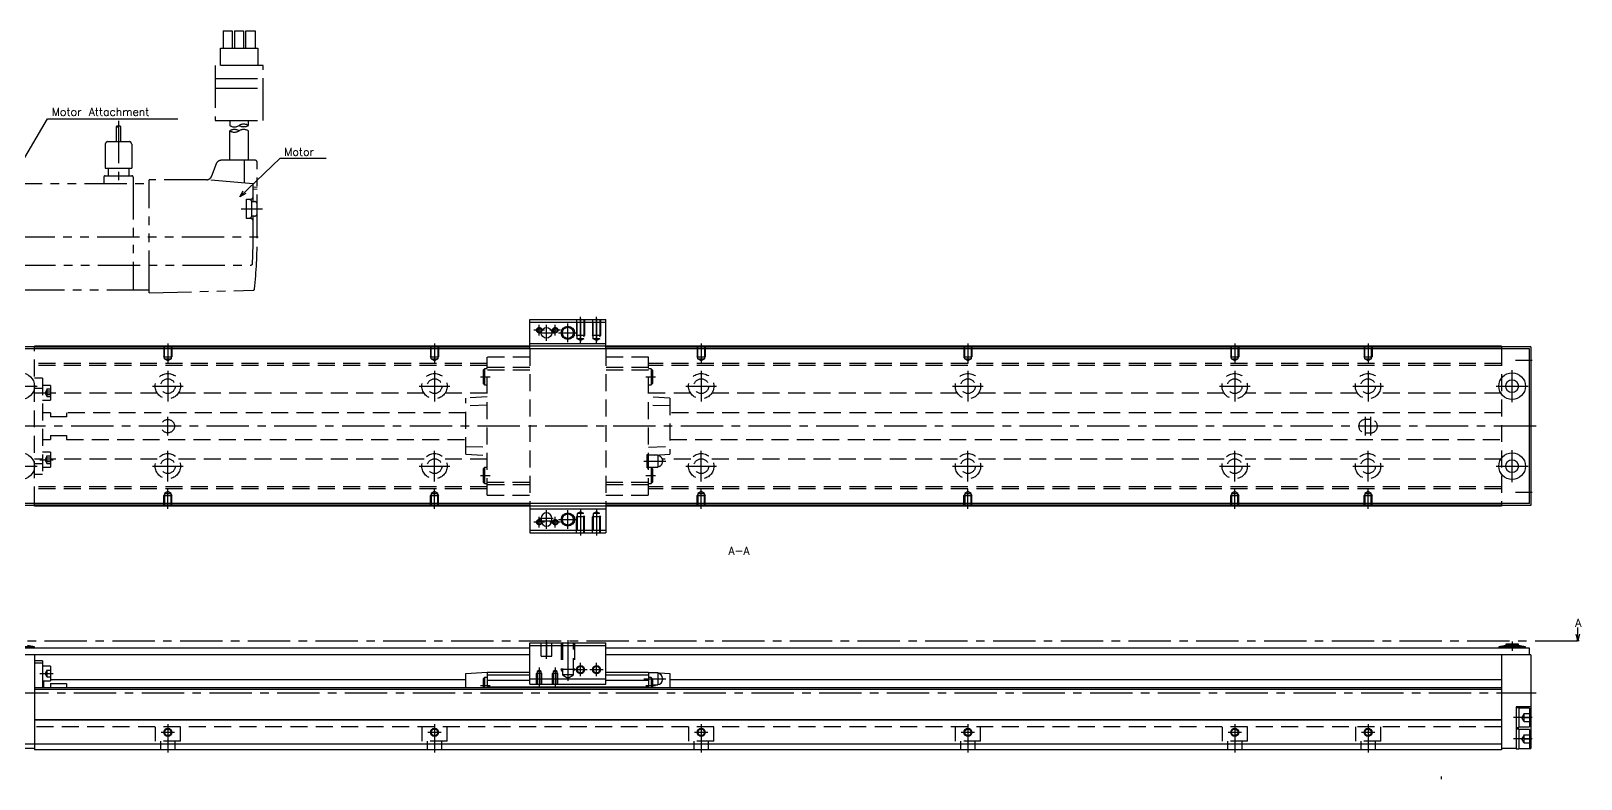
# Model space of a CAD drawing. Extents: x -2 to 875, y -8 to 279.
# Drawn here: x 293 to 875, y -1 to 279 of the extents above; entities that cross this region are included whole.
import ezdxf

# ---------------------------------------------------------------- set-up
doc = ezdxf.new("R2010")
doc.units = 0
doc.header["$LTSCALE"] = 0.5
for name, pattern in [('CENTER', [50.8, 31.75, -6.35, 6.35, -6.35]), ('DASHED', [19.05, 12.7, -6.35]), ('PHANTOM', [63.5, 31.75, -6.35, 6.35, -6.35, 6.35, -6.35])]:
    doc.linetypes.add(name, pattern=pattern)
for name, color, linetype in [('MSM_CENTER', 1, 'CENTER'), ('MSM_CONTINUOUS', 7, 'CONTINUOUS'), ('MSM_DASHED', 4, 'DASHED'), ('MSM_IMAGINARY', 6, 'PHANTOM'), ('MSM_NARROW', 5, 'CONTINUOUS'), ('MSM_PART_NUMBER', 7, 'CONTINUOUS')]:
    doc.layers.add(name, color=color, linetype=linetype)
doc.styles.get("Standard").update_dxf_attribs({"font": 'txt.shx', "height": 3, "bigfont": 'bigfont.shx'})

msp = doc.modelspace()

# ---------------------------------------------------------------- linework, layer by layer
at = {"layer": 'MSM_CENTER'}
for p, q in [((484.01, 165.3), (484.01, 169.3)), ((486.76, 163.3), (486.76, 169.3)), ((490.01, 165.3), (490.01, 169.3)), ((494.76, 162.8), (494.76, 169.8)), ((494.76, 163.67), (494.76, 168.92)), ((499.51, 162.39), (499.51, 172.3)), ((499.51, 171.7), (499.51, 162.99)), ((505.51, 162.39), (505.51, 172.3)), ((505.51, 171.7), (505.51, 162.99)), ((486.01, 167.3), (482.01, 167.3)), ((483.76, 166.3), (489.76, 166.3)), ((484.66, 166.3), (488.86, 166.3)), ((486.76, 164.2), (486.76, 168.4)), ((492.01, 167.3), (488.01, 167.3)), ((491.26, 166.3), (498.26, 166.3)), ((492.14, 166.3), (497.39, 166.3)), ((344.76, 162.3), (344.76, 154.79)), ((444.76, 162.3), (444.76, 154.79)), ((544.76, 162.3), (544.76, 154.79)), ((644.76, 162.3), (644.76, 154.79)), ((744.76, 162.3), (744.76, 154.79)), ((794.76, 162.3), (794.76, 154.79)), ((344.76, 152.05), (344.76, 140.55)), ((444.76, 152.05), (444.76, 140.55)), ((544.76, 152.05), (544.76, 140.55)), ((644.76, 152.05), (644.76, 140.55)), ((744.76, 152.05), (744.76, 140.55)), ((794.76, 152.05), (794.76, 140.55)), ((848.76, 140.3), (848.76, 152.3)), ((850.01, 156), (856.26, 156)), ((283.76, 146.3), (295.76, 146.3)), ((339.01, 146.3), (350.51, 146.3)), ((439.01, 146.3), (450.51, 146.3)), ((461.94, 149.8), (465.59, 149.8)), ((523.94, 149.8), (527.59, 149.8)), ((539.01, 146.3), (550.51, 146.3)), ((639.01, 146.3), (650.51, 146.3)), ((739.01, 146.3), (750.51, 146.3)), ((789.01, 146.3), (800.51, 146.3)), ((842.76, 146.3), (854.76, 146.3)), ((296.76, 143.85), (301.76, 143.85)), ((344.76, 127.8), (344.76, 134.8)), ((793.76, 127.8), (793.76, 134.8)), ((795.76, 127.8), (795.76, 134.8)), ((857.76, 131.3), (256.26, 131.3)), ((344.76, 110.55), (344.76, 122.05)), ((444.76, 110.55), (444.76, 122.05)), ((544.76, 110.55), (544.76, 122.05)), ((644.76, 110.55), (644.76, 122.05)), ((744.76, 110.55), (744.76, 122.05)), ((794.76, 110.55), (794.76, 122.05)), ((848.76, 110.3), (848.76, 122.3)), ((283.76, 116.3), (295.76, 116.3)), ((296.76, 118.74), (301.76, 118.74)), ((339.01, 116.3), (350.51, 116.3)), ((439.01, 116.3), (450.51, 116.3)), ((523.23, 118.2), (531.5, 118.2)), ((539.01, 116.3), (550.51, 116.3)), ((639.01, 116.3), (650.51, 116.3)), ((739.01, 116.3), (750.51, 116.3)), ((789.01, 116.3), (800.51, 116.3)), ((842.76, 116.3), (854.76, 116.3)), ((461.94, 112.8), (465.59, 112.8)), ((523.94, 112.8), (527.59, 112.8)), ((344.76, 100.3), (344.76, 107.81)), ((444.76, 100.3), (444.76, 107.81)), ((544.76, 100.3), (544.76, 107.81)), ((644.76, 100.3), (644.76, 107.81)), ((744.76, 100.3), (744.76, 107.81)), ((794.76, 100.3), (794.76, 107.81)), ((850.01, 106.6), (856.26, 106.6)), ((486.76, 92.8), (486.76, 99.8)), ((486.76, 93.7), (486.76, 98.9)), ((494.76, 92.8), (494.76, 99.8)), ((494.76, 93.67), (494.76, 98.92)), ((499.51, 100.21), (499.51, 90.3)), ((499.51, 99.61), (499.51, 90.9)), ((505.51, 100.21), (505.51, 90.3)), ((505.51, 99.61), (505.51, 90.9)), ((486.01, 95.3), (482.01, 95.3)), ((484.01, 93.3), (484.01, 97.3)), ((484.26, 96.8), (489.26, 96.8)), ((484.26, 95.8), (489.26, 95.8)), ((484.66, 96.8), (488.86, 96.8)), ((484.66, 95.8), (488.86, 95.8)), ((492.01, 95.3), (488.01, 95.3)), ((490.01, 93.3), (490.01, 97.3)), ((491.26, 96.3), (498.26, 96.3)), ((492.14, 96.3), (497.39, 96.3)), ((247.76, 50.8), (873.42, 50.8)), ((486.76, 44), (486.76, 51)), ((486.76, 50.25), (486.76, 44.75)), ((494.76, 51), (494.76, 35.81)), ((494.76, 50.66), (494.76, 36.15)), ((848.76, 50.6), (848.76, 47)), ((484.01, 40.76), (484.01, 33.5)), ((490.01, 40.76), (490.01, 33.5)), ((499.51, 37.5), (499.51, 42.5)), ((505.51, 37.5), (505.51, 42.5)), ((296.76, 38.55), (301.76, 38.55)), ((497.01, 40), (502.01, 40)), ((503.01, 40), (508.01, 40)), ((523.23, 36.5), (531.5, 36.5)), ((258.76, 31.3), (857.76, 31.3)), ((461.94, 34.1), (465.59, 34.1)), ((523.94, 34.1), (527.59, 34.1)), ((344.76, 19.5), (344.76, 9)), ((444.76, 19.5), (444.76, 9)), ((544.76, 19.5), (544.76, 9)), ((644.76, 19.5), (644.76, 9)), ((744.76, 19.5), (744.76, 9)), ((794.76, 19.5), (794.76, 9)), ((856.26, 22), (849.26, 22)), ((342.26, 16.5), (347.26, 16.5)), ((442.26, 16.5), (447.26, 16.5)), ((542.26, 16.5), (547.26, 16.5)), ((642.26, 16.5), (647.26, 16.5)), ((742.26, 16.5), (747.26, 16.5)), ((792.26, 16.5), (797.26, 16.5)), ((856.26, 14), (849.26, 14))]:
    msp.add_line(p, q, dxfattribs=at)
at = {"layer": 'MSM_CONTINUOUS'}
for p, q in [((480.51, 160.3), (480.51, 171.3)), ((480.51, 171.3), (509.01, 171.3)), ((480.51, 170.3), (509.01, 170.3)), ((509.01, 160.3), (509.01, 171.3)), ((294.76, 161), (279.76, 161)), ((855.26, 160.3), (283.26, 160.3)), ((294.76, 160.3), (294.76, 161.3)), ((844.76, 161.3), (294.76, 161.3)), ((480.51, 161.1), (294.76, 161.1)), ((480.51, 160.4), (294.76, 160.4)), ((480.51, 162.3), (509.01, 162.3)), ((844.76, 161.1), (509.01, 161.1)), ((844.76, 160.4), (509.01, 160.4)), ((844.76, 161.3), (844.76, 160.3)), ((855.76, 161), (844.76, 161)), ((855.26, 102.3), (855.26, 160.3)), ((855.76, 161), (855.76, 101.6)), ((294.76, 101.6), (279.76, 101.6)), ((855.26, 102.3), (283.26, 102.3)), ((294.76, 101.3), (294.76, 102.3)), ((480.51, 102.2), (294.76, 102.2)), ((480.51, 101.5), (294.76, 101.5)), ((844.76, 101.3), (294.76, 101.3)), ((480.51, 102.3), (480.51, 91.3)), ((480.51, 100.3), (509.01, 100.3)), ((509.01, 102.3), (509.01, 91.3)), ((844.76, 102.2), (509.01, 102.2)), ((844.76, 101.5), (509.01, 101.5)), ((844.76, 102.3), (844.76, 101.3)), ((855.76, 101.6), (844.76, 101.6)), ((484.76, 96.8), (484.76, 95.8)), ((488.76, 95.8), (488.76, 96.8)), ((480.51, 92.3), (509.01, 92.3)), ((480.51, 91.3), (509.01, 91.3)), ((873.42, 50.8), (872.75, 53.3)), ((873.42, 50.8), (873.42, 55.8)), ((874.09, 53.3), (873.42, 50.8)), ((480.51, 48), (283.26, 48)), ((294.76, 48.6), (284.76, 48.6)), ((294.76, 48.6), (292.16, 49)), ((294.76, 48), (294.76, 48.6)), ((480.51, 50), (509.01, 50)), ((480.51, 34.5), (480.51, 50)), ((480.51, 49), (509.01, 49)), ((509.01, 34.5), (509.01, 50)), ((855.26, 48), (509.01, 48)), ((846.36, 49), (843.76, 48.6)), ((843.76, 48.6), (843.76, 48)), ((853.76, 48.6), (843.76, 48.6)), ((846.36, 49.6), (846.36, 49)), ((851.16, 49.6), (846.36, 49.6)), ((851.16, 49), (846.36, 49)), ((851.16, 49), (851.16, 49.6)), ((853.76, 48.6), (851.16, 49)), ((853.76, 48), (853.76, 48.6)), ((855.26, 45.5), (855.26, 48)), ((873.92, 50.8), (872.92, 50.8)), ((480.51, 45.5), (282.76, 45.5)), ((294.76, 45.5), (294.76, 10)), ((297.76, 43.3), (294.76, 43.3)), ((297.76, 42.45), (294.76, 42.45)), ((297.76, 43.3), (297.76, 33.2)), ((300.76, 41.3), (297.76, 41.3)), ((300.76, 41.3), (300.76, 35.8)), ((855.76, 45.5), (509.01, 45.5)), ((844.76, 45.5), (844.76, 10)), ((855.76, 45.5), (855.76, 10.5)), ((297.76, 35.8), (300.76, 35.8)), ((298.26, 33.2), (298.26, 35.8)), ((300.76, 36.3), (456.51, 36.3)), ((300.76, 34.87), (306.76, 34.87)), ((300.76, 34.87), (300.76, 33.2)), ((306.76, 34.87), (306.76, 33.2)), ((456.51, 38.5), (464.51, 39)), ((456.51, 33.2), (456.51, 38.5)), ((463.51, 37.1), (463.01, 36.6)), ((463.01, 36.6), (463.01, 33.2)), ((464.51, 37.1), (463.51, 37.1)), ((463.51, 37.1), (463.51, 33.2)), ((464.51, 39), (480.51, 39)), ((464.51, 39), (464.51, 33.2)), ((464.51, 38), (480.51, 38)), ((464.51, 36), (480.51, 36)), ((480.51, 36.5), (509.01, 36.5)), ((509.01, 39), (525.01, 39)), ((509.01, 38), (525.01, 38)), ((509.01, 36), (525.01, 36)), ((525.01, 39), (533.01, 38.5)), ((525.01, 39), (525.01, 33.2)), ((528.46, 38.75), (525.01, 38.75)), ((526.01, 37.1), (525.01, 37.1)), ((526.51, 36.6), (526.01, 37.1)), ((526.01, 37.1), (526.01, 33.2)), ((526.51, 36.6), (526.51, 33.2)), ((528.46, 38.75), (528.46, 34.25)), ((530.21, 36.8), (530.21, 36.2)), ((533.01, 38.5), (533.01, 33.2)), ((533.01, 36.3), (844.76, 36.3)), ((844.76, 33.2), (294.76, 33.2)), ((844.76, 32.5), (294.76, 32.5)), ((464.51, 33.5), (525.01, 33.5)), ((480.51, 34.5), (509.01, 34.5)), ((526.51, 34.25), (528.46, 34.25)), ((855.76, 26), (850.26, 26)), ((850.26, 26), (850.26, 10.35)), ((851.26, 25.65), (850.26, 25.65)), ((851.26, 25.65), (851.26, 18.35)), ((855.26, 25.5), (851.26, 25.5)), ((855.26, 25.5), (855.26, 18.5)), ((844.76, 21.2), (294.76, 21.2)), ((844.76, 21), (294.76, 21)), ((850.26, 18.35), (851.26, 18.35)), ((851.26, 17.65), (850.26, 17.65)), ((851.26, 18.5), (855.26, 18.5)), ((851.26, 17.65), (851.26, 10.35)), ((855.26, 17.5), (851.26, 17.5)), ((855.26, 17.5), (855.26, 10.5)), ((844.76, 12), (285.26, 12)), ((294.76, 10.5), (285.26, 10.5)), ((844.76, 10), (294.76, 10)), ((850.26, 10.5), (844.76, 10.5)), ((850.26, 10.35), (851.26, 10.35)), ((851.26, 10.5), (855.76, 10.5)), ((822.14, 0), (822.14, -1))]:
    msp.add_line(p, q, dxfattribs=at)
for centre, radius in [((486.76, 166.3), 2), ((494.76, 166.3), 2.07), ((289.76, 146.3), 5), ((848.76, 146.3), 5), ((848.76, 146.3), 2.4), ((289.76, 116.3), 5), ((848.76, 116.3), 5), ((848.76, 116.3), 2.4), ((494.76, 96.3), 2.07), ((499.51, 40), 1.23), ((505.51, 40), 1.23), ((344.76, 16.5), 1.23), ((444.76, 16.5), 1.23), ((544.76, 16.5), 1.23), ((644.76, 16.5), 1.23), ((744.76, 16.5), 1.23), ((794.76, 16.5), 1.23)]:
    msp.add_circle(centre, radius, dxfattribs=at)
for centre, radius, start, end in [((486.76, 96.8), 2, 0, 180), ((486.76, 95.8), 2, 180, 0), ((528.46, 36.8), 1.75, 0, 90), ((528.46, 36.2), 1.75, 270, 0)]:
    msp.add_arc(centre, radius, start, end, dxfattribs=at)
at = {"layer": 'MSM_DASHED'}
for p, q in [((498.01, 171.3), (498.01, 165.3)), ((498.28, 164.1), (498.28, 171.3)), ((500.74, 171.3), (500.74, 164.1)), ((501.01, 171.3), (501.01, 165.3)), ((504.01, 171.3), (504.01, 165.3)), ((504.28, 164.1), (504.28, 171.3)), ((506.74, 171.3), (506.74, 164.1)), ((507.01, 171.3), (507.01, 165.3)), ((501.01, 165.3), (498.01, 165.3)), ((498.28, 164.83), (498.01, 165.3)), ((500.74, 164.1), (498.28, 164.1)), ((499.51, 163.39), (498.28, 164.1)), ((500.74, 164.1), (499.51, 163.39)), ((500.74, 164.83), (501.01, 165.3)), ((507.01, 165.3), (504.01, 165.3)), ((504.28, 164.83), (504.01, 165.3)), ((506.74, 164.1), (504.28, 164.1)), ((505.51, 163.39), (504.28, 164.1)), ((506.74, 164.1), (505.51, 163.39)), ((506.74, 164.83), (507.01, 165.3)), ((294.76, 102.3), (294.76, 160.3)), ((343.26, 161.3), (343.26, 157.3)), ((343.53, 156.83), (343.26, 157.3)), ((343.26, 157.3), (346.26, 157.3)), ((343.53, 156.5), (343.53, 161.3)), ((345.99, 161.3), (345.99, 156.5)), ((345.99, 156.83), (346.26, 157.3)), ((346.26, 161.3), (346.26, 157.3)), ((443.26, 161.3), (443.26, 157.3)), ((443.53, 156.83), (443.26, 157.3)), ((443.26, 157.3), (446.26, 157.3)), ((443.53, 156.5), (443.53, 161.3)), ((445.99, 161.3), (445.99, 156.5)), ((445.99, 156.83), (446.26, 157.3)), ((446.26, 161.3), (446.26, 157.3)), ((480.51, 157.2), (464.51, 157.2)), ((464.51, 105.4), (464.51, 157.2)), ((480.51, 160.3), (480.51, 102.3)), ((509.01, 160.3), (509.01, 102.3)), ((525.01, 157.2), (509.01, 157.2)), ((525.01, 105.4), (525.01, 157.2)), ((543.26, 161.3), (543.26, 157.3)), ((543.53, 156.83), (543.26, 157.3)), ((543.26, 157.3), (546.26, 157.3)), ((543.53, 156.5), (543.53, 161.3)), ((545.99, 161.3), (545.99, 156.5)), ((545.99, 156.83), (546.26, 157.3)), ((546.26, 161.3), (546.26, 157.3)), ((643.26, 161.3), (643.26, 157.3)), ((643.53, 156.83), (643.26, 157.3)), ((643.26, 157.3), (646.26, 157.3)), ((643.53, 156.5), (643.53, 161.3)), ((645.99, 161.3), (645.99, 156.5)), ((645.99, 156.83), (646.26, 157.3)), ((646.26, 161.3), (646.26, 157.3)), ((743.26, 161.3), (743.26, 157.3)), ((743.53, 156.83), (743.26, 157.3)), ((743.26, 157.3), (746.26, 157.3)), ((743.53, 156.5), (743.53, 161.3)), ((745.99, 161.3), (745.99, 156.5)), ((745.99, 156.83), (746.26, 157.3)), ((746.26, 161.3), (746.26, 157.3)), ((793.26, 161.3), (793.26, 157.3)), ((793.53, 156.83), (793.26, 157.3)), ((793.26, 157.3), (796.26, 157.3)), ((793.53, 156.5), (793.53, 161.3)), ((795.99, 161.3), (795.99, 156.5)), ((795.99, 156.83), (796.26, 157.3)), ((796.26, 161.3), (796.26, 157.3)), ((844.76, 160.3), (844.76, 102.3)), ((464.51, 154.75), (294.76, 154.75)), ((464.51, 154.05), (294.76, 154.05)), ((343.53, 156.5), (345.99, 156.5)), ((344.76, 155.79), (343.53, 156.5)), ((345.99, 156.5), (344.76, 155.79)), ((443.53, 156.5), (445.99, 156.5)), ((444.76, 155.79), (443.53, 156.5)), ((445.99, 156.5), (444.76, 155.79)), ((463.51, 152.8), (463.01, 152.3)), ((463.01, 152.3), (463.01, 147.3)), ((464.51, 152.8), (463.51, 152.8)), ((463.51, 152.8), (463.51, 146.8)), ((480.51, 153.25), (464.51, 153.25)), ((480.51, 152.25), (464.51, 152.25)), ((525.01, 153.25), (509.01, 153.25)), ((525.01, 152.25), (509.01, 152.25)), ((844.76, 154.75), (525.01, 154.75)), ((844.76, 154.05), (525.01, 154.05)), ((526.01, 152.8), (525.01, 152.8)), ((526.51, 152.3), (526.01, 152.8)), ((526.01, 152.8), (526.01, 146.8)), ((526.51, 152.3), (526.51, 147.3)), ((543.53, 156.5), (545.99, 156.5)), ((544.76, 155.79), (543.53, 156.5)), ((545.99, 156.5), (544.76, 155.79)), ((643.53, 156.5), (645.99, 156.5)), ((644.76, 155.79), (643.53, 156.5)), ((645.99, 156.5), (644.76, 155.79)), ((743.53, 156.5), (745.99, 156.5)), ((744.76, 155.79), (743.53, 156.5)), ((745.99, 156.5), (744.76, 155.79)), ((793.53, 156.5), (795.99, 156.5)), ((794.76, 155.79), (793.53, 156.5)), ((795.99, 156.5), (794.76, 155.79)), ((297.76, 149.3), (294.76, 149.3)), ((297.76, 145.43), (294.76, 145.43)), ((297.76, 149.3), (297.76, 113.3)), ((300.76, 146.6), (297.76, 146.6)), ((299.46, 145.3), (300.76, 145.3)), ((299.46, 145.3), (299.46, 142.41)), ((300.76, 146.6), (300.76, 141.1)), ((463.01, 147.3), (463.51, 146.8)), ((463.51, 146.8), (464.51, 146.8)), ((525.01, 146.8), (526.01, 146.8)), ((526.01, 146.8), (526.51, 147.3)), ((297.76, 143.68), (294.76, 143.68)), ((297.76, 141.1), (300.76, 141.1)), ((299.46, 145.1), (298.74, 143.85)), ((299.46, 142.6), (298.74, 143.85)), ((299.46, 144.58), (300.76, 144.58)), ((299.46, 143.13), (300.76, 143.13)), ((299.46, 142.41), (300.76, 142.41)), ((340.81, 143.66), (300.76, 143.66)), ((440.81, 143.66), (348.71, 143.66)), ((464.51, 143.66), (448.71, 143.66)), ((464.51, 142.3), (456.51, 141.77)), ((456.51, 120.83), (456.51, 141.77)), ((540.81, 143.66), (525.01, 143.66)), ((533.01, 141.77), (525.01, 142.3)), ((533.01, 141.77), (533.01, 120.83)), ((640.81, 143.66), (548.71, 143.66)), ((740.81, 143.66), (648.71, 143.66)), ((790.81, 143.66), (748.71, 143.66)), ((844.76, 143.66), (798.71, 143.66)), ((300.76, 136.3), (297.76, 136.3)), ((300.76, 136.3), (300.76, 134.8)), ((306.76, 134.8), (300.76, 134.8)), ((306.76, 136.3), (306.76, 134.8)), ((456.51, 136.3), (306.76, 136.3)), ((464.51, 139.16), (456.51, 138.9)), ((533.01, 138.9), (525.01, 139.16)), ((844.76, 136.3), (533.01, 136.3)), ((795.76, 133.8), (793.76, 133.8)), ((793.76, 128.8), (795.76, 128.8)), ((297.76, 126.3), (300.76, 126.3)), ((300.76, 127.8), (306.76, 127.8)), ((300.76, 127.8), (300.76, 126.3)), ((306.76, 127.8), (306.76, 126.3)), ((306.76, 126.3), (456.51, 126.3)), ((456.51, 123.7), (464.51, 123.44)), ((525.01, 123.44), (533.01, 123.7)), ((533.01, 126.3), (844.76, 126.3)), ((297.76, 118.92), (294.76, 118.92)), ((297.76, 117.17), (294.76, 117.17)), ((300.76, 121.49), (297.76, 121.49)), ((299.46, 119.99), (298.74, 118.74)), ((299.46, 117.49), (298.74, 118.74)), ((299.46, 120.19), (300.76, 120.19)), ((299.46, 117.3), (299.46, 120.19)), ((299.46, 119.47), (300.76, 119.47)), ((299.46, 118.02), (300.76, 118.02)), ((299.46, 117.3), (300.76, 117.3)), ((300.76, 121.49), (300.76, 115.99)), ((340.81, 118.94), (300.76, 118.94)), ((440.81, 118.94), (348.71, 118.94)), ((464.51, 118.94), (448.71, 118.94)), ((456.51, 120.83), (464.51, 120.3)), ((524.51, 120.7), (525.01, 120.7)), ((524.51, 115.7), (524.51, 120.7)), ((525.01, 119.7), (524.51, 119.7)), ((524.51, 116.7), (525.01, 116.7)), ((528.46, 120.45), (525.01, 120.45)), ((527.27, 120.45), (533.01, 120.83)), ((528.46, 120.45), (528.46, 115.95)), ((540.81, 118.94), (530.15, 118.94)), ((530.21, 118.5), (530.21, 117.9)), ((640.81, 118.94), (548.71, 118.94)), ((740.81, 118.94), (648.71, 118.94)), ((790.81, 118.94), (748.71, 118.94)), ((844.76, 118.94), (798.71, 118.94)), ((294.76, 113.3), (297.76, 113.3)), ((297.76, 115.99), (300.76, 115.99)), ((463.51, 115.8), (463.01, 115.3)), ((463.01, 115.3), (463.01, 110.3)), ((463.51, 115.8), (463.51, 109.8)), ((464.51, 115.8), (463.51, 115.8)), ((524.51, 115.7), (525.01, 115.7)), ((525.01, 115.95), (528.46, 115.95)), ((526.01, 115.8), (525.01, 115.8)), ((526.01, 115.8), (526.01, 109.8)), ((526.51, 115.3), (526.01, 115.8)), ((526.51, 115.3), (526.51, 110.3)), ((464.51, 108.55), (294.76, 108.55)), ((464.51, 107.85), (294.76, 107.85)), ((343.53, 105.77), (343.26, 105.3)), ((343.26, 101.3), (343.26, 105.3)), ((343.26, 105.3), (346.26, 105.3)), ((344.76, 106.81), (343.53, 106.1)), ((343.53, 106.1), (343.53, 101.3)), ((343.53, 106.1), (345.99, 106.1)), ((345.99, 106.1), (344.76, 106.81)), ((345.99, 101.3), (345.99, 106.1)), ((345.99, 105.77), (346.26, 105.3)), ((346.26, 101.3), (346.26, 105.3)), ((443.53, 105.77), (443.26, 105.3)), ((443.26, 101.3), (443.26, 105.3)), ((443.26, 105.3), (446.26, 105.3)), ((444.76, 106.81), (443.53, 106.1)), ((443.53, 106.1), (443.53, 101.3)), ((443.53, 106.1), (445.99, 106.1)), ((445.99, 106.1), (444.76, 106.81)), ((445.99, 101.3), (445.99, 106.1)), ((445.99, 105.77), (446.26, 105.3)), ((446.26, 101.3), (446.26, 105.3)), ((463.01, 110.3), (463.51, 109.8)), ((463.51, 109.8), (464.51, 109.8)), ((464.51, 110.35), (480.51, 110.35)), ((480.51, 109.35), (464.51, 109.35)), ((464.51, 105.4), (480.51, 105.4)), ((509.01, 110.35), (525.01, 110.35)), ((525.01, 109.35), (509.01, 109.35)), ((509.01, 105.4), (525.01, 105.4)), ((525.01, 109.8), (526.01, 109.8)), ((844.76, 108.55), (525.01, 108.55)), ((844.76, 107.85), (525.01, 107.85)), ((526.01, 109.8), (526.51, 110.3)), ((543.53, 105.77), (543.26, 105.3)), ((543.26, 101.3), (543.26, 105.3)), ((543.26, 105.3), (546.26, 105.3)), ((544.76, 106.81), (543.53, 106.1)), ((543.53, 106.1), (543.53, 101.3)), ((543.53, 106.1), (545.99, 106.1)), ((545.99, 106.1), (544.76, 106.81)), ((545.99, 101.3), (545.99, 106.1)), ((545.99, 105.77), (546.26, 105.3)), ((546.26, 101.3), (546.26, 105.3)), ((643.53, 105.77), (643.26, 105.3)), ((643.26, 101.3), (643.26, 105.3)), ((643.26, 105.3), (646.26, 105.3)), ((644.76, 106.81), (643.53, 106.1)), ((643.53, 106.1), (643.53, 101.3)), ((643.53, 106.1), (645.99, 106.1)), ((645.99, 106.1), (644.76, 106.81)), ((645.99, 101.3), (645.99, 106.1)), ((645.99, 105.77), (646.26, 105.3)), ((646.26, 101.3), (646.26, 105.3)), ((743.53, 105.77), (743.26, 105.3)), ((743.26, 101.3), (743.26, 105.3)), ((743.26, 105.3), (746.26, 105.3)), ((744.76, 106.81), (743.53, 106.1)), ((743.53, 106.1), (743.53, 101.3)), ((743.53, 106.1), (745.99, 106.1)), ((745.99, 106.1), (744.76, 106.81)), ((745.99, 101.3), (745.99, 106.1)), ((745.99, 105.77), (746.26, 105.3)), ((746.26, 101.3), (746.26, 105.3)), ((793.53, 105.77), (793.26, 105.3)), ((793.26, 101.3), (793.26, 105.3)), ((793.26, 105.3), (796.26, 105.3)), ((794.76, 106.81), (793.53, 106.1)), ((793.53, 106.1), (793.53, 101.3)), ((793.53, 106.1), (795.99, 106.1)), ((795.99, 106.1), (794.76, 106.81)), ((795.99, 101.3), (795.99, 106.1)), ((795.99, 105.77), (796.26, 105.3)), ((796.26, 101.3), (796.26, 105.3)), ((499.51, 99.21), (498.28, 98.5)), ((500.74, 98.5), (499.51, 99.21)), ((505.51, 99.21), (504.28, 98.5)), ((506.74, 98.5), (505.51, 99.21)), ((498.28, 97.77), (498.01, 97.3)), ((501.01, 97.3), (498.01, 97.3)), ((498.01, 91.3), (498.01, 97.3)), ((500.74, 98.5), (498.28, 98.5)), ((498.28, 98.5), (498.28, 91.3)), ((500.74, 91.3), (500.74, 98.5)), ((500.74, 97.77), (501.01, 97.3)), ((501.01, 91.3), (501.01, 97.3)), ((504.28, 97.77), (504.01, 97.3)), ((507.01, 97.3), (504.01, 97.3)), ((504.01, 91.3), (504.01, 97.3)), ((506.74, 98.5), (504.28, 98.5)), ((504.28, 98.5), (504.28, 91.3)), ((506.74, 91.3), (506.74, 98.5)), ((506.74, 97.77), (507.01, 97.3)), ((507.01, 91.3), (507.01, 97.3)), ((484.76, 45), (484.76, 50)), ((488.76, 45), (488.76, 50)), ((492.26, 50), (492.26, 40)), ((492.69, 50), (492.69, 38)), ((496.83, 38), (496.83, 50)), ((497.26, 50), (497.26, 40)), ((484.76, 45), (488.76, 45)), ((299.46, 39.8), (298.74, 38.55)), ((299.46, 37.3), (298.74, 38.55)), ((299.46, 39.8), (300.76, 39.8)), ((299.46, 39.8), (299.46, 37.3)), ((299.46, 38.55), (300.76, 38.55)), ((299.46, 37.3), (300.76, 37.3)), ((483.23, 38.87), (483.01, 38.5)), ((485.01, 38.5), (483.01, 38.5)), ((483.01, 34.5), (483.01, 38.5)), ((484.01, 39.76), (483.23, 39.31)), ((484.79, 39.31), (483.23, 39.31)), ((483.23, 39.31), (483.23, 34.5)), ((484.79, 39.31), (484.01, 39.76)), ((484.79, 34.5), (484.79, 39.31)), ((484.79, 38.87), (485.01, 38.5)), ((485.01, 34.5), (485.01, 38.5)), ((489.23, 38.87), (489.01, 38.5)), ((491.01, 38.5), (489.01, 38.5)), ((489.01, 34.5), (489.01, 38.5)), ((490.01, 39.76), (489.23, 39.31)), ((490.79, 39.31), (489.23, 39.31)), ((489.23, 39.31), (489.23, 34.5)), ((490.79, 39.31), (490.01, 39.76)), ((490.79, 34.5), (490.79, 39.31)), ((490.79, 38.87), (491.01, 38.5)), ((491.01, 34.5), (491.01, 38.5)), ((497.26, 40), (492.26, 40)), ((492.69, 39.25), (492.26, 40)), ((496.83, 38), (492.69, 38)), ((492.69, 38), (494.76, 36.81)), ((494.76, 36.81), (496.83, 38)), ((496.83, 39.25), (497.26, 40)), ((853.26, 23.5), (852.4, 22)), ((853.26, 20.5), (853.26, 23.5)), ((853.26, 23.5), (855.26, 23.5)), ((844.76, 18.5), (294.76, 18.5)), ((340.01, 18.5), (340.01, 13.2)), ((349.51, 13.2), (349.51, 18.5)), ((440.01, 18.5), (440.01, 13.2)), ((449.51, 13.2), (449.51, 18.5)), ((540.01, 18.5), (540.01, 13.2)), ((549.51, 13.2), (549.51, 18.5)), ((640.01, 18.5), (640.01, 13.2)), ((649.51, 13.2), (649.51, 18.5)), ((740.01, 18.5), (740.01, 13.2)), ((749.51, 13.2), (749.51, 18.5)), ((790.01, 18.5), (790.01, 13.2)), ((799.51, 13.2), (799.51, 18.5)), ((853.26, 20.5), (852.4, 22)), ((853.26, 22), (855.26, 22)), ((853.26, 20.5), (855.26, 20.5)), ((349.51, 13.2), (340.01, 13.2)), ((342.01, 13.2), (342.01, 10)), ((347.51, 10), (347.51, 13.2)), ((449.51, 13.2), (440.01, 13.2)), ((442.01, 13.2), (442.01, 10)), ((447.51, 10), (447.51, 13.2)), ((549.51, 13.2), (540.01, 13.2)), ((542.01, 13.2), (542.01, 10)), ((547.51, 10), (547.51, 13.2)), ((649.51, 13.2), (640.01, 13.2)), ((642.01, 13.2), (642.01, 10)), ((647.51, 10), (647.51, 13.2)), ((749.51, 13.2), (740.01, 13.2)), ((742.01, 13.2), (742.01, 10)), ((747.51, 10), (747.51, 13.2)), ((799.51, 13.2), (790.01, 13.2)), ((792.01, 13.2), (792.01, 10)), ((797.51, 10), (797.51, 13.2)), ((853.26, 15.5), (852.4, 14)), ((853.26, 12.5), (852.4, 14)), ((853.26, 12.5), (853.26, 15.5)), ((853.26, 15.5), (855.26, 15.5)), ((853.26, 14), (855.26, 14)), ((853.26, 12.5), (855.26, 12.5))]:
    msp.add_line(p, q, dxfattribs=at)
for centre, radius in [((484.01, 167.3), 1), ((484.01, 167.3), 0.784), ((490.01, 167.3), 1), ((490.01, 167.3), 0.784), ((344.76, 146.3), 4.75), ((344.76, 146.3), 2.75), ((444.76, 146.3), 4.75), ((444.76, 146.3), 2.75), ((544.76, 146.3), 4.75), ((544.76, 146.3), 2.75), ((644.76, 146.3), 4.75), ((644.76, 146.3), 2.75), ((744.76, 146.3), 4.75), ((744.76, 146.3), 2.75), ((794.76, 146.3), 4.75), ((794.76, 146.3), 2.75), ((344.76, 131.3), 2.5), ((344.76, 116.3), 4.75), ((344.76, 116.3), 2.75), ((444.76, 116.3), 4.75), ((444.76, 116.3), 2.75), ((544.76, 116.3), 4.75), ((544.76, 116.3), 2.75), ((644.76, 116.3), 4.75), ((644.76, 116.3), 2.75), ((744.76, 116.3), 4.75), ((744.76, 116.3), 2.75), ((794.76, 116.3), 4.75), ((794.76, 116.3), 2.75), ((484.01, 95.3), 1), ((484.01, 95.3), 0.784), ((490.01, 95.3), 1), ((490.01, 95.3), 0.784)]:
    msp.add_circle(centre, radius, dxfattribs=at)
for centre, radius, start, end in [((793.76, 131.3), 2.5, 90, 270), ((795.76, 131.3), 2.5, 270, 90), ((528.46, 118.5), 1.75, 0, 90), ((528.46, 117.9), 1.75, 270, 0)]:
    msp.add_arc(centre, radius, start, end, dxfattribs=at)
at = {"layer": 'MSM_IMAGINARY'}
for p, q in [((365.46, 279.48), (365.46, 272.98)), ((365.46, 279.48), (368.86, 279.48)), ((368.86, 279.48), (368.86, 272.98)), ((369.76, 279.48), (373.16, 279.48)), ((369.76, 279.48), (369.76, 272.98)), ((373.16, 279.48), (373.16, 272.98)), ((374.06, 279.48), (377.46, 279.48)), ((374.06, 272.98), (374.06, 279.48)), ((377.46, 279.48), (377.46, 272.98)), ((364.46, 272.98), (378.46, 272.98)), ((364.46, 266.48), (364.46, 272.98)), ((378.46, 272.98), (378.46, 266.48)), ((380.46, 266.48), (362.46, 266.48)), ((362.46, 266.48), (362.46, 245.86)), ((362.46, 261.63), (380.46, 261.63)), ((380.46, 245.86), (380.46, 266.48)), ((362.46, 258.03), (380.46, 258.03)), ((326.26, 245.75), (326.26, 220.3)), ((362.46, 245.86), (380.46, 245.86)), ((367.96, 245.86), (367.96, 244.07)), ((374.96, 244.07), (374.96, 245.86)), ((325.41, 243.64), (325.41, 238)), ((327.11, 238), (327.11, 243.64)), ((367.96, 231), (367.96, 242.04)), ((374.96, 231), (374.96, 242.04)), ((321.31, 237), (321.31, 228)), ((322.31, 238), (330.21, 238)), ((331.21, 237), (331.21, 228)), ((321.31, 228), (331.21, 228)), ((322.36, 228), (322.36, 225.2)), ((330.16, 228), (330.16, 225.2)), ((362.88, 229.68), (361.18, 225.02)), ((377.46, 231), (364.76, 231)), ((373.46, 222.46), (373.46, 231)), ((378.26, 202.3), (378.26, 230.2)), ((281.76, 222.3), (337.76, 222.3)), ((320.76, 224.7), (320.76, 222.3)), ((321.26, 225.2), (331.26, 225.2)), ((331.76, 224.7), (331.76, 182.3)), ((337.76, 181.3), (337.76, 223.7)), ((359.3, 223.7), (337.76, 223.7)), ((376.76, 222.17), (359.3, 223.7)), ((376.76, 215.53), (376.76, 222.17)), ((378.26, 220.76), (376.76, 220.89)), ((374.26, 216.38), (375.76, 216.38)), ((374.26, 209.18), (374.26, 216.38)), ((375.26, 216.28), (374.26, 216.28)), ((376.23, 215.53), (377.26, 215.53)), ((376.26, 210.28), (376.26, 215.28)), ((378.26, 220.06), (376.76, 220.19)), ((372.26, 212.78), (380.26, 212.78)), ((374.26, 209.28), (375.26, 209.28)), ((377.26, 210.03), (376.26, 210.03)), ((376.76, 202.3), (376.76, 210.03)), ((375.76, 209.18), (374.26, 209.18)), ((254.76, 202.3), (380.26, 202.3)), ((286.76, 191.73), (376, 191.73)), ((337.76, 182.3), (281.76, 182.3)), ((337.76, 181.3), (376.82, 182.29))]:
    msp.add_line(p, q, dxfattribs=at)
for centre, radius, start, end in [((373.21, 241.04), 3.5, 60.00144, 120.00143), ((325.84, 242.9), 0.85, 60.00095, 119.99903), ((325.84, 244.37), 0.85, 240.00098, 299.99903), ((326.69, 242.9), 0.85, 59.99866, 119.99903), ((369.71, 239.01), 3.5, 60.00144, 120.13194), ((369.71, 245.07), 3.5, 239.87096, 300.00002), ((369.71, 246.51), 3, 234.31321, 305.6839), ((373.21, 247.1), 3.5, 240.00146, 300.00146), ((373.21, 239.01), 3.5, 60.06374, 119.99999), ((322.31, 237), 1, 90, 180), ((330.21, 237), 1, 359.99999, 90), ((364.76, 229), 2, 90, 160), ((377.46, 230.2), 0.8, 359.99999, 90), ((321.26, 224.7), 0.5, 90, 180), ((331.26, 224.7), 0.5, 359.99999, 90), ((359.3, 225.7), 2, 270, 340), ((375.26, 215.28), 1, 359.99998, 90.00003), ((375.76, 217.38), 1, 270, 0.00001), ((377.26, 214.53), 1, 359.99998, 90.00003), ((375.26, 210.28), 1, 269.99998, 359.99996), ((377.26, 211.03), 1, 269.99998, 359.99996), ((375.76, 208.18), 1, 1.70941, 90.00002), ((178.26, 202.3), 198.5, 357.08357, 0.00001), ((178.26, 202.3), 200, 354.38737, 0.00001), ((376, 192.23), 0.5, 270, 357.08357), ((376.8, 182.79), 0.5, 271.45031, 354.38737)]:
    msp.add_arc(centre, radius, start, end, dxfattribs=at)
at = {"layer": 'MSM_NARROW'}
for centre, radius in [((494.76, 166.3), 2.5), ((494.76, 96.3), 2.5), ((499.51, 40), 1.5), ((505.51, 40), 1.5), ((344.76, 16.5), 1.5), ((444.76, 16.5), 1.5), ((544.76, 16.5), 1.5), ((644.76, 16.5), 1.5), ((744.76, 16.5), 1.5), ((794.76, 16.5), 1.5)]:
    msp.add_circle(centre, radius, dxfattribs=at)
at = {"layer": 'MSM_PART_NUMBER'}
for p, q in [((280.7, 214.29), (299.66, 246.54)), ((299.66, 246.54), (348.5, 246.54)), ((371.72, 217.28), (386.86, 231.83)), ((386.86, 231.83), (404.17, 231.83)), ((371.72, 217.28), (373.06, 219.49)), ((373.99, 218.52), (371.72, 217.28))]:
    msp.add_line(p, q, dxfattribs=at)

# ---------------------------------------------------------------- texts
for s, p in [('Motor Attachment', (301.22, 247.69)), ('Motor', (388.38, 232.69)), ('A-A', (554.93, 83.1)), ('A', (872.42, 56.05))]:
    msp.add_text(s, height=3, dxfattribs=at).set_placement(p)

doc.saveas('drawing.dxf')
